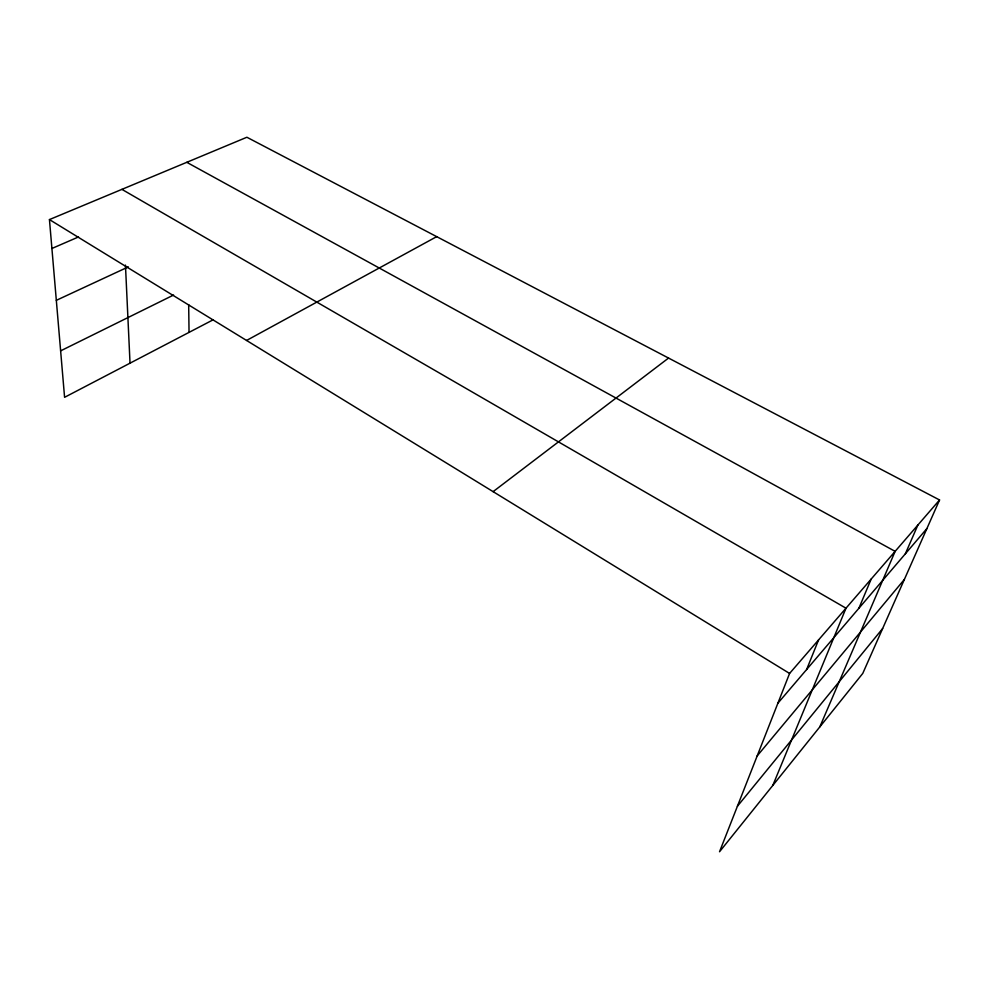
<?xml version="1.0" encoding="UTF-8"?>
<svg xmlns="http://www.w3.org/2000/svg" width="989" height="989" viewBox="0 0 989 989"><rect width="100%" height="100%" fill="white"/><g stroke="black" fill="none" stroke-linecap="round" stroke-linejoin="round"><path stroke-width="1.48" d="M939.55 499.977L789.581 673.447L719.535 851.752L862.767 673.422L939.55 499.977L246.891 137.248L49.45 219.583L64.582 397.318L213.043 319.855M806.616 669.541L818.571 639.908M772.805 785.427L845.991 608.198L121.919 189.369M858.872 608.297L871.185 579.047M819.807 726.915L895.132 551.368L186.797 162.32M905.331 553.84L917.879 525.035M737.411 806.245L882.621 628.571M757.191 755.893L904.391 579.406M777.873 703.228L926.916 528.534M493.103 491.644L668.552 358.067M246.57 340.463L436.705 236.643M60.626 350.86L173.594 295.031M56.324 300.335L128.347 266.882M51.91 248.486L78.502 236.952M49.45 219.583L789.581 673.447M125.455 265.101L130.029 363.173M188.676 304.637L189.047 332.378"/></g></svg>
